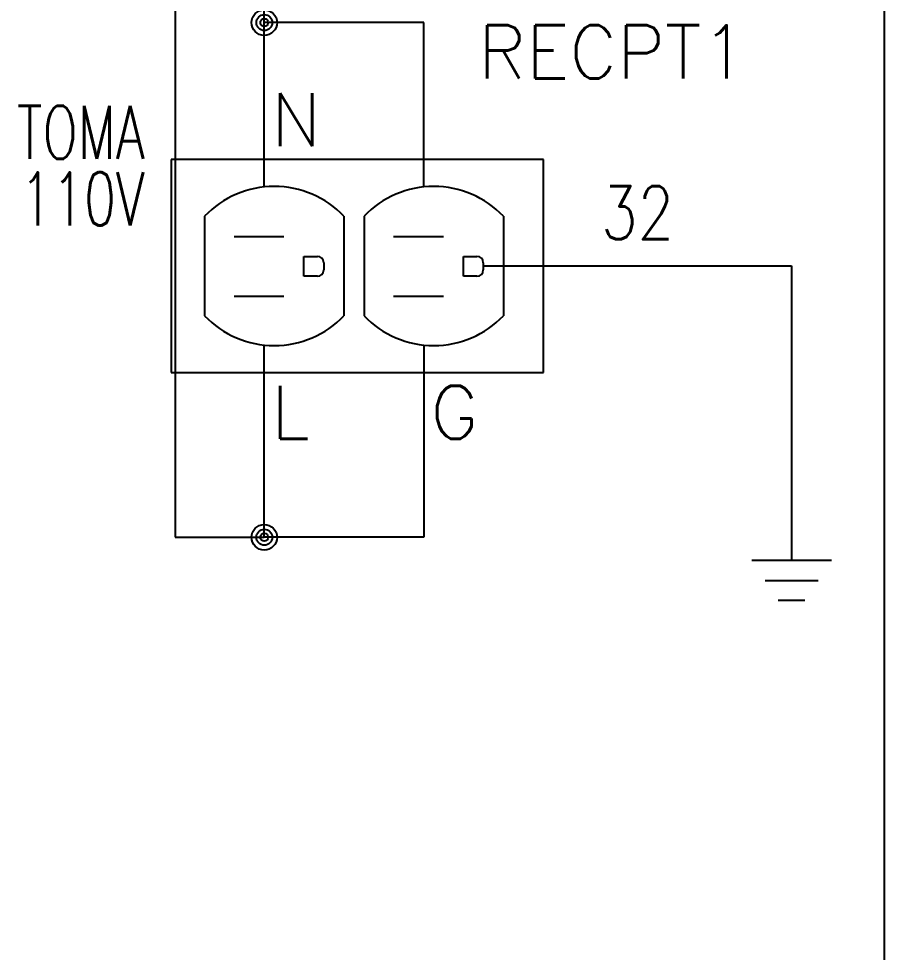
# Model space of a CAD drawing. Header units: inches. Extents: x 15 to 148, y 10 to 111.
# Drawn here: x 144.607 to 147.66, y 98.247 to 101.538 of the extents above; entities that cross this region are included whole.
import ezdxf
from ezdxf.enums import TextEntityAlignment as Align

# ---------------------------------------------------------------- set-up
doc = ezdxf.new("R2010")
doc.units = ezdxf.units.IN
doc.header["$MEASUREMENT"] = 0
for name, color, linetype in [('BLK_12AWG', 7, 'Continuous'), ('DESC', 1, 'Continuous'), ('SYMS', 7, 'Continuous'), ('TAGS', 250, 'Continuous'), ('TERMS', 250, 'Continuous')]:
    doc.layers.add(name, color=color, linetype=linetype)
doc.layers.add('WIRENO', color=5, linetype='Continuous', true_color=0x0000ff)
doc.styles.add('WD', font='romans.shx')

# ---------------------------------------------------------------- blocks, each defined once
blk = doc.blocks.new('VCN1RDUP')
for p, q in [((-0.2188, 0.25), (-0.2188, -0.25)), ((0.6562, 0.25), (-0.2188, 0.25)), ((0.6562, -0.25), (0.6562, 0.25)), ((-0.1404, 0.117), (-0.1404, -0.117)), ((0.1872, 0.117), (0.1872, -0.117)), ((0.2346, 0.117), (0.2346, -0.117)), ((0.5622, 0.117), (0.5622, -0.117)), ((-0.071, 0.0695), (0.0461, 0.0695)), ((0.304, 0.0695), (0.4211, 0.0695)), ((0.093, -0.0242), (0.093, 0.0226)), ((0.093, 0.0226), (0.1249, 0.0226)), ((0.468, -0.0242), (0.468, 0.0226)), ((0.468, 0.0226), (0.4999, 0.0226)), ((0.1399, 0.0076), (0.1399, -0.0092)), ((0.5149, 0.0076), (0.5149, -0.0092)), ((0.1249, -0.0242), (0.093, -0.0242)), ((0.4999, -0.0242), (0.468, -0.0242)), ((-0.071, -0.0711), (0.0461, -0.0711)), ((0.304, -0.0711), (0.4211, -0.0711)), ((-0.2188, -0.25), (0.6562, -0.25))]:
    blk.add_line(p, q)
for centre, radius, start, end in [((0.0234, -0.039), 0.2262, 43.6028, 136.3972), ((0.3984, -0.039), 0.2262, 43.6028, 136.3972), ((0.1249, 0.0076), 0.015, 0, 90), ((0.4999, 0.0076), 0.015, 0, 90), ((0.1249, -0.0092), 0.015, 270, 0), ((0.4999, -0.0092), 0.015, 270, 0), ((0.0234, 0.039), 0.2262, 223.6028, 316.3972), ((0.3984, 0.039), 0.2262, 223.6028, 316.3972)]:
    blk.add_arc(centre, radius, start, end)
at = {"style": 'WD'}
for tag, width, p in [('INST', 0.7, (-0.2812, 0.5775)), ('LOC', 0.7, (-0.2812, 0.4079)), ('DESC1', 0.7, (-0.2812, 0.2516)), ('DESC2', 0.7, (-0.2812, 0.0954)), ('RATING1', 0.9, (-0.2812, -0.0609))]:
    blk.add_attdef(tag, text='', height=0.125, dxfattribs=dict(at, width=width)).set_placement(p, align=Align.RIGHT)
at = {"linetype": 'Continuous', "style": 'WD', "flags": 8}
for tag, p in [('TERM02', (0.0157, 0.2812)), ('TERM05', (0.3907, 0.2812)), ('TERM06', (0.5866, 0.0802))]:
    blk.add_attdef(tag, p, '', height=0.125, dxfattribs=at)
at = {"style": 'WD', "flags": 9}
blk.add_attdef('FAMILY', (-0.1523, 0.2047), '', height=0.01, rotation=90, dxfattribs=at)
at = {"linetype": 'Continuous', "style": 'WD', "flags": 9}
for tag, p in [('ASSYCODE', (-0.0714, 0.23)), ('CAT', (-0.1082, 0.2297)), ('MFG', (-0.0887, 0.2278))]:
    blk.add_attdef(tag, text='', height=0.01, rotation=90, dxfattribs=at).set_placement(p, align=Align.CENTER)
at = {"style": 'WD', "flags": 1}
for tag, p in [('X2TERM02', (0, 0.1875)), ('X2TERM05', (0.375, 0.1875)), ('X1TERM03', (0.1404, 0.0003)), ('X1TERM06', (0.5154, 0.0003)), ('X8TERM01', (0, -0.1875)), ('X8TERM04', (0.375, -0.1875))]:
    blk.add_attdef(tag, p, '', height=0.0125, dxfattribs=at)
at = {"style": 'WD'}
blk.add_attdef('TAG1', text='', height=0.125, dxfattribs=at).set_placement((-0.2812, -0.2171), align=Align.RIGHT)
at = {"linetype": 'Continuous', "style": 'WD', "flags": 8}
for tag, p in [('TERM01', (0.0157, -0.2812)), ('TERM04', (0.3907, -0.2812))]:
    blk.add_attdef(tag, text='', height=0.125, dxfattribs=at).set_placement(p, align=Align.TOP_LEFT)
blk = doc.blocks.new('WDDOT')
for radius in [0.03, 0.0187, 0.00929]:
    blk.add_circle((0, 0), radius)
blk = doc.blocks.new('VGND2')
for p, q in [((0.09375, 0), (-0.09375, 0)), ((-0.0625, -0.046875), (0.0625, -0.046875)), ((-0.03125, -0.09375), (0.03125, -0.09375))]:
    blk.add_line(p, q)
at = {"style": 'WD', "flags": 1}
blk.add_attdef('X2TERM01', (0, 0), '', height=0.01, dxfattribs=at)
blk = doc.blocks.new('WD_WNH')
at = {"linetype": 'Continuous', "style": 'WD', "width": 0.8}
blk.add_attdef('WIRENO', text='', height=0.125, dxfattribs=at).set_placement((0, 0.0625), align=Align.CENTER)
at = {"style": 'WD', "flags": 1}
for tag, p in [('W01USER', (0, 0.0781)), ('W02USER', (0, 0.0703)), ('W03USER', (0, 0.0625)), ('W04USER', (0, 0.0547)), ('W05USER', (0, 0.0469)), ('W06USER', (0, 0.0391)), ('W07USER', (0, 0.0312)), ('W08USER', (0, 0.0234)), ('W09USER', (0, 0.0156)), ('W10USER', (0, 0.0078))]:
    blk.add_attdef(tag, text='', height=0.005, dxfattribs=at).set_placement(p, align=Align.CENTER)

msp = doc.modelspace()

# ---------------------------------------------------------------- linework, layer by layer
at = {"color": 7, "linetype": 'Continuous'}
msp.add_line((147.6602, 94.5738), (147.6602, 110.7588), dxfattribs=at)
at = {"layer": 'BLK_12AWG'}
for p, q in [((145.1589, 104.6393), (145.1589, 99.71)), ((145.4735, 100.9475), (145.4735, 103.0989)), ((145.5272, 101.5243), (145.4735, 101.5243)), ((146.036, 101.5246), (145.5272, 101.5246)), ((146.036, 100.9475), (146.036, 101.5246)), ((146.2466, 100.6667), (147.3331, 100.6667)), ((147.3331, 100.6667), (147.3331, 99.6283)), ((145.4735, 99.71), (145.4735, 100.385)), ((146.036, 100.385), (146.036, 99.71)), ((145.1589, 99.71), (145.4735, 99.71)), ((146.036, 99.71), (145.4735, 99.71))]:
    msp.add_line(p, q, dxfattribs=at)

# ---------------------------------------------------------------- block references
at = {"layer": 'SYMS', "xscale": 1.5, "yscale": 1.5, "zscale": 1.5}
for name, p in [('WDDOT', (145.4735, 101.5243)), ('WDDOT', (145.4735, 99.71)), ('VGND2', (147.3331, 99.6283))]:
    msp.add_blockref(name, p, dxfattribs=at)
at = {"layer": 'SYMS'}
ref = msp.add_blockref('VCN1RDUP', (145.4735, 100.6663), dxfattribs=dict(at, xscale=1.5, yscale=1.5, zscale=1.5))
ref.add_attrib('TERM04', 'G', dxfattribs={"layer": 'TERMS', "linetype": 'Continuous', "height": 0.1875, "style": 'WD', "flags": 8}).set_placement((146.0596, 100.2444), align=Align.TOP_LEFT)
ref.add_attrib('TERM01', 'L', dxfattribs={"layer": 'TERMS', "linetype": 'Continuous', "height": 0.1875, "style": 'WD', "flags": 8}).set_placement((145.4971, 100.2444), align=Align.TOP_LEFT)
ref.add_attrib('TERM02', 'N', (145.4971, 101.0882), dxfattribs={"layer": 'TERMS', "linetype": 'Continuous', "height": 0.1875, "style": 'WD', "flags": 8})
ref.add_attrib('DESC2', '110V', dxfattribs={"layer": 'DESC', "height": 0.1875, "style": 'WD', "width": 0.7}).set_placement((145.0516, 100.8093), align=Align.RIGHT)
ref.add_attrib('DESC1', 'TOMA', dxfattribs={"layer": 'DESC', "height": 0.1875, "style": 'WD', "width": 0.7}).set_placement((145.0516, 101.0437), align=Align.RIGHT)
ref.add_attrib('TAG1', 'RECPT1', dxfattribs={"layer": 'TAGS', "height": 0.1875, "style": 'WD'}).set_placement((147.176, 101.3274), align=Align.RIGHT)
at = {"layer": 'WIRENO'}
ref = msp.add_blockref('WD_WNH', (146.7899, 100.6667), dxfattribs=dict(at, xscale=1.5, yscale=1.5, zscale=1.5))
ref.add_attrib('WIRENO', '32', dxfattribs={"linetype": 'Continuous', "height": 0.1875, "style": 'WD', "width": 0.8}).set_placement((146.7899, 100.7605), align=Align.CENTER)

doc.saveas('drawing.dxf')
